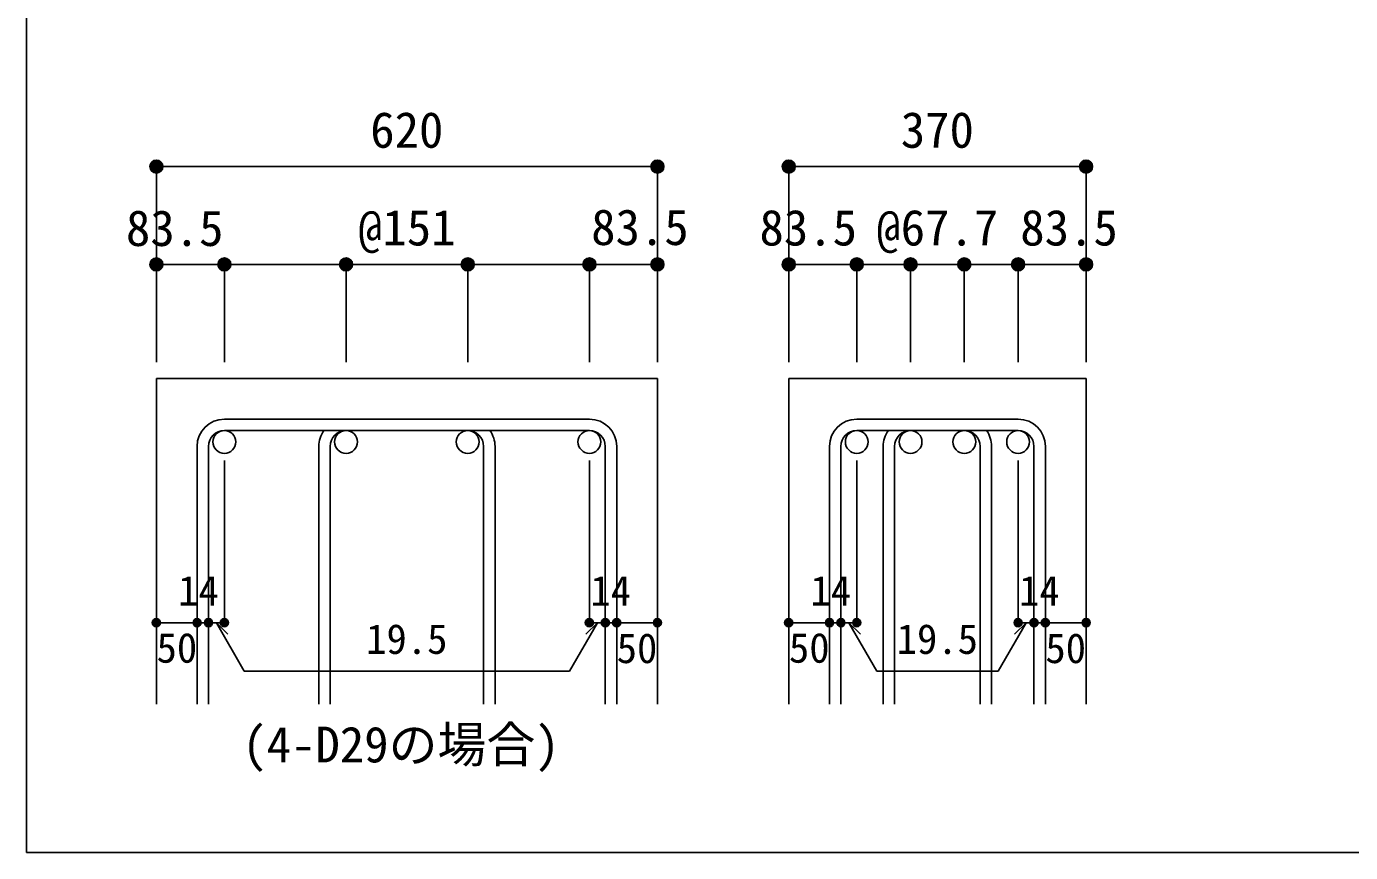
# Model space of a CAD drawing. Units: millimetres at full size, sheet at 1:20. Extents: x -3982 to 3969, y -2797 to 2801.
# Drawn here: x -3982 to -2357, y -2797 to -1783 of the extents above; entities that cross this region are included whole.
import ezdxf
from ezdxf.enums import TextEntityAlignment as Align

# ---------------------------------------------------------------- set-up
doc = ezdxf.new("R2010")
doc.units = ezdxf.units.MM
doc.header["$LTSCALE"] = 20
doc.header["$PDMODE"] = 32
doc.header["$PDSIZE"] = 10
for name, color, linetype in [('6-1_躯体線', 2, 'Continuous'), ('6-5_梁主筋', 7, 'Continuous'), ('6-6_S.T.P.', 7, 'Continuous'), ('6-7_文字', 7, 'Continuous'), ('6-D_寸法', 4, 'Continuous'), ('F-0_枠', 6, 'Continuous')]:
    doc.layers.add(name, color=color, linetype=linetype)
doc.styles.add('ＭＳ ゴシック', font='')
doc.styles.get('ＭＳ ゴシック').set_extended_font_data('MS Gothic')

msp = doc.modelspace()

# ---------------------------------------------------------------- linework, layer by layer
at = {"layer": '6-1_躯体線'}
for p, q in [((-3822.52, -2214.67), (-3822.52, -2614.67)), ((-3822.52, -2214.67), (-3207.52, -2214.67)), ((-3207.52, -2214.67), (-3207.52, -2614.67)), ((-3046.37, -2214.67), (-3046.37, -2614.67)), ((-3046.37, -2214.67), (-2681.37, -2214.67)), ((-2681.37, -2214.67), (-2681.37, -2614.67))]:
    msp.add_line(p, q, dxfattribs=at)
at = {"layer": '6-5_梁主筋', "color": 3}
for centre in [(-3739.02, -2292.67), (-3589.69, -2292.67), (-3440.36, -2292.67), (-3291.02, -2292.67), (-2962.87, -2292.67), (-2896.87, -2292.67), (-2830.87, -2292.67), (-2764.87, -2292.67)]:
    msp.add_circle(centre, 14, dxfattribs=at)
at = {"layer": '6-6_S.T.P.'}
for p, q in [((-3291.02, -2264.67), (-3739.02, -2264.67)), ((-2764.87, -2264.67), (-2962.87, -2264.67)), ((-3291.02, -2278.67), (-3739.02, -2278.67)), ((-2764.87, -2278.67), (-2962.87, -2278.67)), ((-3772.52, -2298.17), (-3772.52, -2614.67)), ((-3758.52, -2298.17), (-3758.52, -2614.67)), ((-3623.19, -2614.67), (-3623.19, -2298.17)), ((-3609.19, -2614.67), (-3609.19, -2298.17)), ((-3420.86, -2614.67), (-3420.86, -2298.17)), ((-3406.86, -2614.67), (-3406.86, -2298.17)), ((-3271.52, -2298.17), (-3271.52, -2614.67)), ((-3257.52, -2298.17), (-3257.52, -2614.67)), ((-2996.37, -2298.17), (-2996.37, -2614.67)), ((-2982.37, -2298.17), (-2982.37, -2614.67)), ((-2930.37, -2614.67), (-2930.37, -2298.17)), ((-2916.37, -2614.67), (-2916.37, -2298.17)), ((-2811.37, -2614.67), (-2811.37, -2298.17)), ((-2797.37, -2614.67), (-2797.37, -2298.17)), ((-2745.37, -2298.17), (-2745.37, -2614.67)), ((-2731.37, -2298.17), (-2731.37, -2614.67))]:
    msp.add_line(p, q, dxfattribs=at)
for centre, radius, start, end in [((-3739.02, -2298.17), 33.5, 90, 180), ((-3291.02, -2298.17), 33.5, 0, 90), ((-2962.87, -2298.17), 33.5, 90, 180), ((-2764.87, -2298.17), 33.5, 0, 90), ((-3739.02, -2298.17), 19.5, 90, 180), ((-3589.69, -2298.17), 33.5, 144.40235, 180), ((-3589.69, -2298.17), 19.5, 90, 180), ((-3440.36, -2298.17), 19.5, 0, 90), ((-3440.36, -2298.17), 33.5, 0, 35.59765), ((-3291.02, -2298.17), 19.5, 0, 90), ((-2962.87, -2298.17), 19.5, 90, 180), ((-2896.87, -2298.17), 33.5, 144.40235, 180), ((-2896.87, -2298.17), 19.5, 90, 180), ((-2830.87, -2298.17), 19.5, 0, 90), ((-2830.87, -2298.17), 33.5, 0, 35.59765), ((-2764.87, -2298.17), 19.5, 0, 90)]:
    msp.add_arc(centre, radius, start, end, dxfattribs=at)
at = {"layer": '6-D_寸法'}
for p, q in [((-3822.52, -1954.67), (-3822.52, -2074.67)), ((-3822.52, -1954.67), (-3207.52, -1954.67)), ((-3207.52, -1954.67), (-3207.52, -2074.67)), ((-3046.37, -1954.67), (-3046.37, -2074.67)), ((-3046.37, -1954.67), (-2681.37, -1954.67)), ((-2681.37, -1954.67), (-2681.37, -2074.67)), ((-3822.52, -2074.67), (-3739.02, -2074.67)), ((-3822.52, -2074.67), (-3822.52, -2194.67)), ((-3739.02, -2074.67), (-3739.02, -2194.67)), ((-3739.02, -2074.67), (-3515.02, -2074.67)), ((-3589.69, -2074.67), (-3589.69, -2194.67)), ((-3515.02, -2074.67), (-3291.02, -2074.67)), ((-3440.36, -2074.67), (-3440.36, -2194.67)), ((-3291.02, -2074.67), (-3291.02, -2194.67)), ((-3291.02, -2074.67), (-3207.52, -2074.67)), ((-3207.52, -2074.67), (-3207.52, -2194.67)), ((-3046.37, -2074.67), (-2962.87, -2074.67)), ((-3046.37, -2074.67), (-3046.37, -2194.67)), ((-2962.87, -2074.67), (-2962.87, -2194.67)), ((-2962.87, -2074.67), (-2863.87, -2074.67)), ((-2896.87, -2074.67), (-2896.87, -2194.67)), ((-2863.87, -2074.67), (-2764.87, -2074.67)), ((-2830.87, -2074.67), (-2830.87, -2194.67)), ((-2764.87, -2074.67), (-2764.87, -2194.67)), ((-2764.87, -2074.67), (-2681.37, -2074.67)), ((-2681.37, -2074.67), (-2681.37, -2194.67)), ((-3739.02, -2514.67), (-3739.02, -2315.34)), ((-3291.02, -2514.67), (-3291.02, -2315.34)), ((-2962.87, -2514.67), (-2962.87, -2315.34)), ((-2764.87, -2514.67), (-2764.87, -2315.34)), ((-3822.52, -2514.67), (-3772.52, -2514.67)), ((-3772.52, -2514.67), (-3739.02, -2514.67)), ((-3748.77, -2514.67), (-3734.63, -2528.81)), ((-3748.77, -2514.67), (-3714.55, -2573.95)), ((-3281.27, -2514.67), (-3315.5, -2573.95)), ((-3281.27, -2514.67), (-3295.42, -2528.81)), ((-3291.02, -2514.67), (-3207.52, -2514.67)), ((-3271.52, -2514.67), (-3257.52, -2514.67)), ((-3046.37, -2514.67), (-2996.37, -2514.67)), ((-2996.37, -2514.67), (-2962.87, -2514.67)), ((-2972.62, -2514.67), (-2958.48, -2528.81)), ((-2972.62, -2514.67), (-2938.39, -2573.95)), ((-2755.12, -2514.67), (-2789.34, -2573.95)), ((-2755.12, -2514.67), (-2769.26, -2528.81)), ((-2764.87, -2514.67), (-2681.37, -2514.67)), ((-2745.37, -2514.67), (-2731.37, -2514.67)), ((-3714.55, -2573.95), (-3315.5, -2573.95)), ((-2938.39, -2573.95), (-2789.34, -2573.95))]:
    msp.add_line(p, q, dxfattribs=at)
for points in [[(-3207.52, -1954.67), (-3207.52, -2074.67), (-3207.52, -2194.67)], [(-2681.37, -1954.67), (-2681.37, -2074.67), (-2681.37, -2194.67)], [(-3739.02, -2074.67), (-3589.69, -2074.67), (-3440.36, -2074.67), (-3291.02, -2074.67)]]:
    msp.add_lwpolyline(points, dxfattribs=at)
for centre, radius in [((-3822.52, -1954.67), 8), ((-3822.52, -1954.67), 7.2), ((-3822.52, -1954.67), 6.4), ((-3822.52, -1954.67), 5.6), ((-3822.52, -1954.67), 4.8), ((-3207.52, -1954.67), 8), ((-3207.52, -1954.67), 7.2), ((-3207.52, -1954.67), 6.4), ((-3207.52, -1954.67), 5.6), ((-3207.52, -1954.67), 4.8), ((-3046.37, -1954.67), 8), ((-3046.37, -1954.67), 7.2), ((-3046.37, -1954.67), 6.4), ((-3046.37, -1954.67), 5.6), ((-3046.37, -1954.67), 4.8), ((-2681.37, -1954.67), 8), ((-2681.37, -1954.67), 7.2), ((-2681.37, -1954.67), 6.4), ((-2681.37, -1954.67), 5.6), ((-2681.37, -1954.67), 4.8), ((-3822.52, -1954.67), 4), ((-3822.52, -1954.67), 3.2), ((-3822.52, -1954.67), 2.4), ((-3822.52, -1954.67), 1.6), ((-3822.52, -1954.67), 0.8), ((-3207.52, -1954.67), 4), ((-3207.52, -1954.67), 3.2), ((-3207.52, -1954.67), 2.4), ((-3207.52, -1954.67), 1.6), ((-3207.52, -1954.67), 0.8), ((-3046.37, -1954.67), 4), ((-3046.37, -1954.67), 3.2), ((-3046.37, -1954.67), 2.4), ((-3046.37, -1954.67), 1.6), ((-3046.37, -1954.67), 0.8), ((-2681.37, -1954.67), 4), ((-2681.37, -1954.67), 3.2), ((-2681.37, -1954.67), 2.4), ((-2681.37, -1954.67), 1.6), ((-2681.37, -1954.67), 0.8), ((-3822.52, -2074.67), 8), ((-3822.52, -2074.67), 7.2), ((-3822.52, -2074.67), 6.4), ((-3822.52, -2074.67), 5.6), ((-3822.52, -2074.67), 4.8), ((-3822.52, -2074.67), 4), ((-3822.52, -2074.67), 3.2), ((-3822.52, -2074.67), 2.4), ((-3822.52, -2074.67), 1.6), ((-3822.52, -2074.67), 0.8), ((-3739.02, -2074.67), 8), ((-3739.02, -2074.67), 7.2), ((-3739.02, -2074.67), 6.4), ((-3739.02, -2074.67), 5.6), ((-3739.02, -2074.67), 4.8), ((-3739.02, -2074.67), 4), ((-3739.02, -2074.67), 3.2), ((-3739.02, -2074.67), 2.4), ((-3739.02, -2074.67), 1.6), ((-3739.02, -2074.67), 0.8), ((-3589.69, -2074.67), 8), ((-3589.69, -2074.67), 7.2), ((-3589.69, -2074.67), 6.4), ((-3589.69, -2074.67), 5.6), ((-3589.69, -2074.67), 4.8), ((-3589.69, -2074.67), 4), ((-3589.69, -2074.67), 3.2), ((-3589.69, -2074.67), 2.4), ((-3589.69, -2074.67), 1.6), ((-3589.69, -2074.67), 0.8), ((-3440.36, -2074.67), 8), ((-3440.36, -2074.67), 7.2), ((-3440.36, -2074.67), 6.4), ((-3440.36, -2074.67), 5.6), ((-3440.36, -2074.67), 4.8), ((-3440.36, -2074.67), 4), ((-3440.36, -2074.67), 3.2), ((-3440.36, -2074.67), 2.4), ((-3440.36, -2074.67), 1.6), ((-3440.36, -2074.67), 0.8), ((-3291.02, -2074.67), 8), ((-3291.02, -2074.67), 7.2), ((-3291.02, -2074.67), 6.4), ((-3291.02, -2074.67), 5.6), ((-3291.02, -2074.67), 4.8), ((-3291.02, -2074.67), 4), ((-3291.02, -2074.67), 3.2), ((-3291.02, -2074.67), 2.4), ((-3291.02, -2074.67), 1.6), ((-3291.02, -2074.67), 0.8), ((-3207.52, -2074.67), 8), ((-3207.52, -2074.67), 7.2), ((-3207.52, -2074.67), 6.4), ((-3207.52, -2074.67), 5.6), ((-3207.52, -2074.67), 4.8), ((-3207.52, -2074.67), 4), ((-3207.52, -2074.67), 3.2), ((-3207.52, -2074.67), 2.4), ((-3207.52, -2074.67), 1.6), ((-3207.52, -2074.67), 0.8), ((-3046.37, -2074.67), 8), ((-3046.37, -2074.67), 7.2), ((-3046.37, -2074.67), 6.4), ((-3046.37, -2074.67), 5.6), ((-3046.37, -2074.67), 4.8), ((-3046.37, -2074.67), 4), ((-3046.37, -2074.67), 3.2), ((-3046.37, -2074.67), 2.4), ((-3046.37, -2074.67), 1.6), ((-3046.37, -2074.67), 0.8), ((-2962.87, -2074.67), 8), ((-2962.87, -2074.67), 7.2), ((-2962.87, -2074.67), 6.4), ((-2962.87, -2074.67), 5.6), ((-2962.87, -2074.67), 4.8), ((-2962.87, -2074.67), 4), ((-2962.87, -2074.67), 3.2), ((-2962.87, -2074.67), 2.4), ((-2962.87, -2074.67), 1.6), ((-2962.87, -2074.67), 0.8), ((-2896.87, -2074.67), 8), ((-2896.87, -2074.67), 7.2), ((-2896.87, -2074.67), 6.4), ((-2896.87, -2074.67), 5.6), ((-2896.87, -2074.67), 4.8), ((-2896.87, -2074.67), 4), ((-2896.87, -2074.67), 3.2), ((-2896.87, -2074.67), 2.4), ((-2896.87, -2074.67), 1.6), ((-2896.87, -2074.67), 0.8), ((-2830.87, -2074.67), 8), ((-2830.87, -2074.67), 7.2), ((-2830.87, -2074.67), 6.4), ((-2830.87, -2074.67), 5.6), ((-2830.87, -2074.67), 4.8), ((-2830.87, -2074.67), 4), ((-2830.87, -2074.67), 3.2), ((-2830.87, -2074.67), 2.4), ((-2830.87, -2074.67), 1.6), ((-2830.87, -2074.67), 0.8), ((-2764.87, -2074.67), 8), ((-2764.87, -2074.67), 7.2), ((-2764.87, -2074.67), 6.4), ((-2764.87, -2074.67), 5.6), ((-2764.87, -2074.67), 4.8), ((-2764.87, -2074.67), 4), ((-2764.87, -2074.67), 3.2), ((-2764.87, -2074.67), 2.4), ((-2764.87, -2074.67), 1.6), ((-2764.87, -2074.67), 0.8), ((-2681.37, -2074.67), 8), ((-2681.37, -2074.67), 7.2), ((-2681.37, -2074.67), 6.4), ((-2681.37, -2074.67), 5.6), ((-2681.37, -2074.67), 4.8), ((-2681.37, -2074.67), 4), ((-2681.37, -2074.67), 3.2), ((-2681.37, -2074.67), 2.4), ((-2681.37, -2074.67), 1.6), ((-2681.37, -2074.67), 0.8), ((-3822.52, -2514.67), 4), ((-3822.52, -2514.67), 3.6), ((-3822.52, -2514.67), 3.2), ((-3822.52, -2514.67), 2.8), ((-3822.52, -2514.67), 2.4), ((-3822.52, -2514.67), 2), ((-3822.52, -2514.67), 1.6), ((-3822.52, -2514.67), 1.2), ((-3822.52, -2514.67), 0.8), ((-3822.52, -2514.67), 0.4), ((-3772.52, -2514.67), 4), ((-3772.52, -2514.67), 3.6), ((-3772.52, -2514.67), 3.2), ((-3772.52, -2514.67), 2.8), ((-3772.52, -2514.67), 2.4), ((-3772.52, -2514.67), 2), ((-3772.52, -2514.67), 1.6), ((-3772.52, -2514.67), 1.2), ((-3772.52, -2514.67), 0.8), ((-3772.52, -2514.67), 0.4), ((-3758.52, -2514.67), 4), ((-3758.52, -2514.67), 3.6), ((-3758.52, -2514.67), 3.2), ((-3758.52, -2514.67), 2.8), ((-3758.52, -2514.67), 2.4), ((-3758.52, -2514.67), 2), ((-3758.52, -2514.67), 1.6), ((-3758.52, -2514.67), 1.2), ((-3758.52, -2514.67), 0.8), ((-3758.52, -2514.67), 0.4), ((-3739.02, -2514.67), 4), ((-3739.02, -2514.67), 3.6), ((-3739.02, -2514.67), 3.2), ((-3739.02, -2514.67), 2.8), ((-3739.02, -2514.67), 2.4), ((-3739.02, -2514.67), 2), ((-3739.02, -2514.67), 1.6), ((-3739.02, -2514.67), 1.2), ((-3739.02, -2514.67), 0.8), ((-3739.02, -2514.67), 0.4), ((-3291.02, -2514.67), 4), ((-3291.02, -2514.67), 3.6), ((-3291.02, -2514.67), 3.2), ((-3291.02, -2514.67), 2.8), ((-3291.02, -2514.67), 2.4), ((-3291.02, -2514.67), 2), ((-3291.02, -2514.67), 1.6), ((-3291.02, -2514.67), 1.2), ((-3291.02, -2514.67), 0.8), ((-3291.02, -2514.67), 0.4), ((-3271.52, -2514.67), 4), ((-3271.52, -2514.67), 3.6), ((-3271.52, -2514.67), 3.2), ((-3271.52, -2514.67), 2.8), ((-3271.52, -2514.67), 2.4), ((-3271.52, -2514.67), 2), ((-3271.52, -2514.67), 1.6), ((-3271.52, -2514.67), 1.2), ((-3271.52, -2514.67), 0.8), ((-3271.52, -2514.67), 0.4), ((-3257.52, -2514.67), 4), ((-3257.52, -2514.67), 3.6), ((-3257.52, -2514.67), 3.2), ((-3257.52, -2514.67), 2.8), ((-3257.52, -2514.67), 2.4), ((-3257.52, -2514.67), 2), ((-3257.52, -2514.67), 1.6), ((-3257.52, -2514.67), 1.2), ((-3257.52, -2514.67), 0.8), ((-3257.52, -2514.67), 0.4), ((-3207.52, -2514.67), 4), ((-3207.52, -2514.67), 3.6), ((-3207.52, -2514.67), 3.2), ((-3207.52, -2514.67), 2.8), ((-3207.52, -2514.67), 2.4), ((-3207.52, -2514.67), 2), ((-3207.52, -2514.67), 1.6), ((-3207.52, -2514.67), 1.2), ((-3207.52, -2514.67), 0.8), ((-3207.52, -2514.67), 0.4), ((-3046.37, -2514.67), 4), ((-3046.37, -2514.67), 3.6), ((-3046.37, -2514.67), 3.2), ((-3046.37, -2514.67), 2.8), ((-3046.37, -2514.67), 2.4), ((-3046.37, -2514.67), 2), ((-3046.37, -2514.67), 1.6), ((-3046.37, -2514.67), 1.2), ((-3046.37, -2514.67), 0.8), ((-3046.37, -2514.67), 0.4), ((-2996.37, -2514.67), 4), ((-2996.37, -2514.67), 3.6), ((-2996.37, -2514.67), 3.2), ((-2996.37, -2514.67), 2.8), ((-2996.37, -2514.67), 2.4), ((-2996.37, -2514.67), 2), ((-2996.37, -2514.67), 1.6), ((-2996.37, -2514.67), 1.2), ((-2996.37, -2514.67), 0.8), ((-2996.37, -2514.67), 0.4), ((-2982.37, -2514.67), 4), ((-2982.37, -2514.67), 3.6), ((-2982.37, -2514.67), 3.2), ((-2982.37, -2514.67), 2.8), ((-2982.37, -2514.67), 2.4), ((-2982.37, -2514.67), 2), ((-2982.37, -2514.67), 1.6), ((-2982.37, -2514.67), 1.2), ((-2982.37, -2514.67), 0.8), ((-2982.37, -2514.67), 0.4), ((-2962.87, -2514.67), 4), ((-2962.87, -2514.67), 3.6), ((-2962.87, -2514.67), 3.2), ((-2962.87, -2514.67), 2.8), ((-2962.87, -2514.67), 2.4), ((-2962.87, -2514.67), 2), ((-2962.87, -2514.67), 1.6), ((-2962.87, -2514.67), 1.2), ((-2962.87, -2514.67), 0.8), ((-2962.87, -2514.67), 0.4), ((-2764.87, -2514.67), 4), ((-2764.87, -2514.67), 3.6), ((-2764.87, -2514.67), 3.2), ((-2764.87, -2514.67), 2.8), ((-2764.87, -2514.67), 2.4), ((-2764.87, -2514.67), 2), ((-2764.87, -2514.67), 1.6), ((-2764.87, -2514.67), 1.2), ((-2764.87, -2514.67), 0.8), ((-2764.87, -2514.67), 0.4), ((-2745.37, -2514.67), 4), ((-2745.37, -2514.67), 3.6), ((-2745.37, -2514.67), 3.2), ((-2745.37, -2514.67), 2.8), ((-2745.37, -2514.67), 2.4), ((-2745.37, -2514.67), 2), ((-2745.37, -2514.67), 1.6), ((-2745.37, -2514.67), 1.2), ((-2745.37, -2514.67), 0.8), ((-2745.37, -2514.67), 0.4), ((-2731.37, -2514.67), 4), ((-2731.37, -2514.67), 3.6), ((-2731.37, -2514.67), 3.2), ((-2731.37, -2514.67), 2.8), ((-2731.37, -2514.67), 2.4), ((-2731.37, -2514.67), 2), ((-2731.37, -2514.67), 1.6), ((-2731.37, -2514.67), 1.2), ((-2731.37, -2514.67), 0.8), ((-2731.37, -2514.67), 0.4), ((-2681.37, -2514.67), 4), ((-2681.37, -2514.67), 3.6), ((-2681.37, -2514.67), 3.2), ((-2681.37, -2514.67), 2.8), ((-2681.37, -2514.67), 2.4), ((-2681.37, -2514.67), 2), ((-2681.37, -2514.67), 1.6), ((-2681.37, -2514.67), 1.2), ((-2681.37, -2514.67), 0.8), ((-2681.37, -2514.67), 0.4)]:
    msp.add_circle(centre, radius, dxfattribs=at)
at = {"layer": '6-D_寸法', "color": 7}
for p in [(-3822.52, -1954.67), (-3207.52, -1954.67), (-3046.37, -1954.67), (-2681.37, -1954.67), (-3822.52, -2074.67), (-3739.02, -2074.67), (-3589.69, -2074.67), (-3440.36, -2074.67), (-3291.02, -2074.67), (-3207.52, -2074.67), (-3046.37, -2074.67), (-2962.87, -2074.67), (-2896.87, -2074.67), (-2830.87, -2074.67), (-2764.87, -2074.67), (-2681.37, -2074.67), (-3822.52, -2514.67), (-3772.52, -2514.67), (-3758.52, -2514.67), (-3739.02, -2514.67), (-3291.02, -2514.67), (-3271.52, -2514.67), (-3257.52, -2514.67), (-3207.52, -2514.67), (-3046.37, -2514.67), (-2996.37, -2514.67), (-2982.37, -2514.67), (-2962.87, -2514.67), (-2764.87, -2514.67), (-2745.37, -2514.67), (-2731.37, -2514.67), (-2681.37, -2514.67)]:
    msp.add_point(p, dxfattribs=at)
at = {"layer": 'F-0_枠'}
for p in [(-3981.92, 2800.77), (3969.4, -2796.83)]:
    msp.add_line(p, (-3981.92, -2796.83), dxfattribs=at)

# ---------------------------------------------------------------- texts
at = {"layer": '6-7_文字', "style": 'ＭＳ ゴシック'}
msp.add_text('(4-D29の場合)', height=43.99, dxfattribs=at).set_placement((-3717.05, -2699.38), align=Align.BOTTOM_LEFT)
at = {"layer": '6-D_寸法', "style": 'ＭＳ ゴシック'}
for s, height, p in [('620', 43.99, (-3560.02, -1944.67)), ('370', 43.99, (-2908.87, -1944.67)), ('83.5', 43.99, (-3859.82, -2065.27)), ('@151', 43.99, (-3575.02, -2064.67)), ('83.5', 43.99, (-3288.85, -2064.12)), ('83.5', 43.99, (-3082.26, -2064.71)), ('@67.7', 43.99, (-2938.87, -2064.67)), ('83.5', 43.99, (-2762.18, -2064.71)), ('14', 36.66, (-3795.83, -2504.6)), ('14', 36.66, (-3289.91, -2504.67)), ('14', 36.66, (-3019.68, -2504.6)), ('14', 36.66, (-2763.76, -2504.67)), ('19.5', 36.66, (-3565.02, -2563.95)), ('19.5', 36.66, (-2913.87, -2563.95)), ('50', 36.66, (-3822.27, -2574.77)), ('50', 36.66, (-3257.53, -2575.22)), ('50', 36.66, (-3046.11, -2574.77)), ('50', 36.66, (-2731.37, -2575.22))]:
    msp.add_text(s, height=height, dxfattribs=at).set_placement(p, align=Align.BOTTOM_LEFT)

doc.saveas('drawing.dxf')
